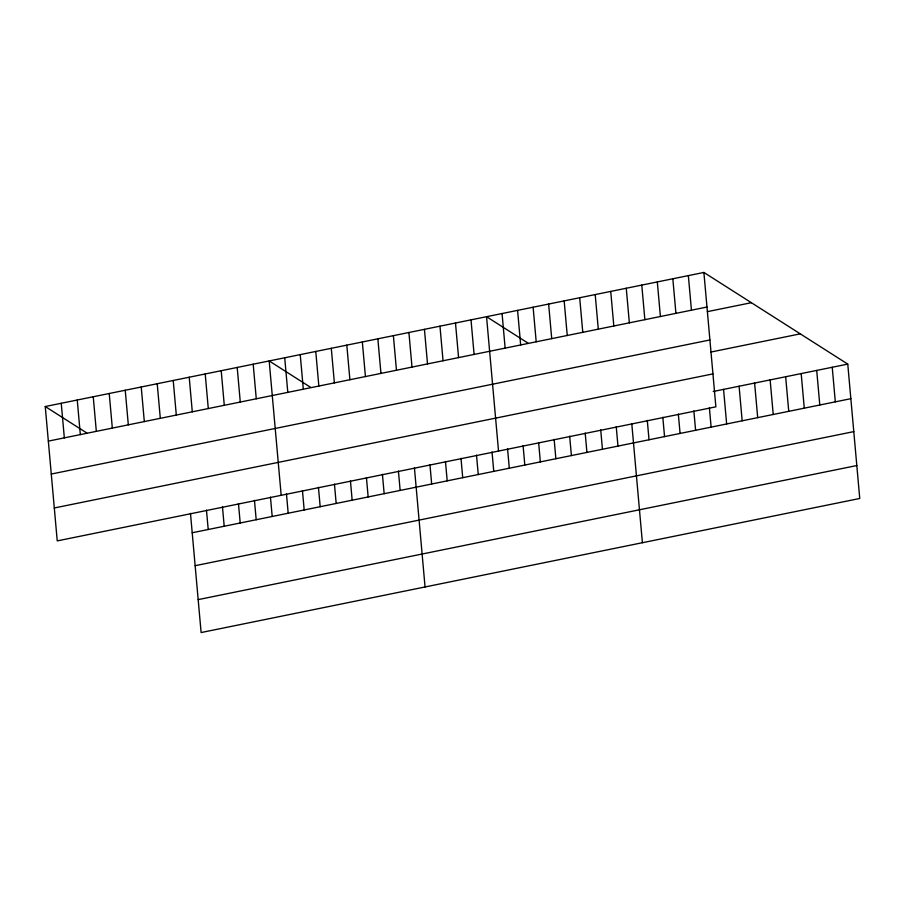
<?xml version="1.0" encoding="UTF-8"?>
<svg xmlns="http://www.w3.org/2000/svg" width="905" height="905" viewBox="0 0 905 905"><rect width="100%" height="100%" fill="white"/><g stroke="black" fill="none" stroke-linecap="round" stroke-linejoin="round"><path stroke-width="1.36" d="M703.886 272.45L715.878 406.82L57.241 540.896L45.25 406.526L703.886 272.45L847.759 364.104L859.75 498.474L201.114 632.55L190.48 513.395M48.338 441.12L706.975 307.033M707.371 311.648L751.365 302.7M51.28 474.05L709.905 339.963M711.013 352.022L800.28 333.855M54.3 507.977L712.936 373.889M713.208 391.492L847.759 364.104M192.211 532.762L850.847 398.686M195.152 565.693L853.788 431.617M198.172 599.619L856.809 465.543M528.079 343.165L486.539 316.693L498.531 451.063M310.732 387.408L269.181 360.948L281.184 495.318M45.25 406.526L86.79 432.997M832.238 367.26L835.315 401.843M816.706 370.417L819.794 404.999M801.185 373.584L804.274 408.166M785.653 376.74L788.741 411.323M770.132 379.896L773.221 414.49M754.612 383.064L757.7 417.646M739.08 386.22L742.168 420.802M723.559 389.388L726.647 423.97M709.396 407.759L711.115 427.126M688.354 275.618L691.443 310.2M693.864 410.915L695.594 430.282M672.834 278.774L675.922 313.356M678.343 414.083L680.074 433.45M657.313 281.93L660.401 316.524M662.822 417.239L664.542 436.606M641.781 285.098L644.869 319.68M647.29 420.406L649.021 439.773M626.26 288.254L629.348 322.836M631.769 423.563L642.403 542.717M610.739 291.41L613.816 326.004M616.237 426.719L617.968 446.086M595.207 294.577L598.296 329.16M600.716 429.886L602.447 449.253M579.686 297.734L582.775 332.316M585.196 433.043L586.915 452.41M564.166 300.901L567.243 335.484M569.664 436.199L571.394 455.566M548.634 304.057L551.722 338.64M554.143 439.366L555.874 458.733M533.113 307.214L536.201 341.807M538.622 442.522L540.342 461.889M517.581 310.381L520.669 344.963M523.09 445.69L524.821 465.057M502.06 313.537L505.148 348.12M507.569 448.846L509.3 468.213M492.037 452.002L493.768 471.369M471.007 319.861L474.096 354.443M476.516 455.17L478.247 474.537M455.487 323.017L458.575 357.599M460.996 458.326L462.715 477.693M439.966 326.185L443.043 360.767M445.464 461.482L447.194 480.849M424.434 329.341L427.522 363.923M429.943 464.65L431.674 484.017M408.913 332.497L412.001 367.091M414.422 467.806L425.056 586.96M393.381 335.665L396.469 370.247M398.426 471.064L400.146 490.431M377.86 338.821L380.948 373.403M382.43 474.322L384.15 493.689M362.339 341.977L365.428 376.571M366.435 477.58L368.154 496.947M346.807 345.144L349.896 379.727M350.439 480.838L352.158 500.205M331.287 348.301L334.375 382.883M334.443 484.085L336.174 503.452M315.766 351.468L318.843 386.05M318.447 487.343L320.178 506.71M300.234 354.624L303.322 389.207M302.451 490.601L304.182 509.968M284.713 357.78L287.801 392.374M286.455 493.859L288.186 513.226M270.459 497.117L272.19 516.484M253.185 364.206L256.273 398.788M254.463 500.375L256.194 519.742M237.201 367.453L240.278 402.046M238.468 503.621L240.198 522.988M221.205 370.711L224.282 405.293M222.472 506.879L224.202 526.246M205.209 373.969L208.286 408.551M206.476 510.137L208.207 529.504M189.213 377.227L192.29 411.809M173.217 380.485L176.305 415.067M157.221 383.743L160.309 418.325M141.225 386.989L144.314 421.583M125.229 390.247L128.318 424.83M109.234 393.505L112.322 428.088M93.238 396.763L96.326 431.346M77.242 400.021L80.33 434.604M61.246 403.279L64.334 437.862"/></g></svg>
